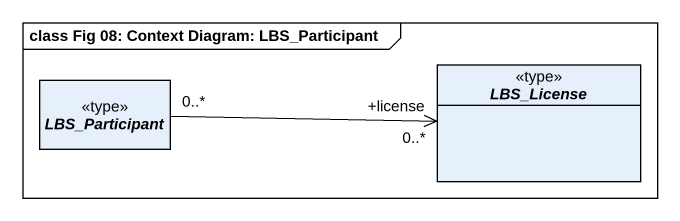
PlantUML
@startuml
mainframe class Fig 08: Context Diagram: LBS_Participant
hide circle
hide empty members
abstract class LBS_Participant <<type>>
abstract class LBS_License <<type>>
LBS_Participant "0..*" -right-> "+license\n0..*" LBS_License
@enduml
